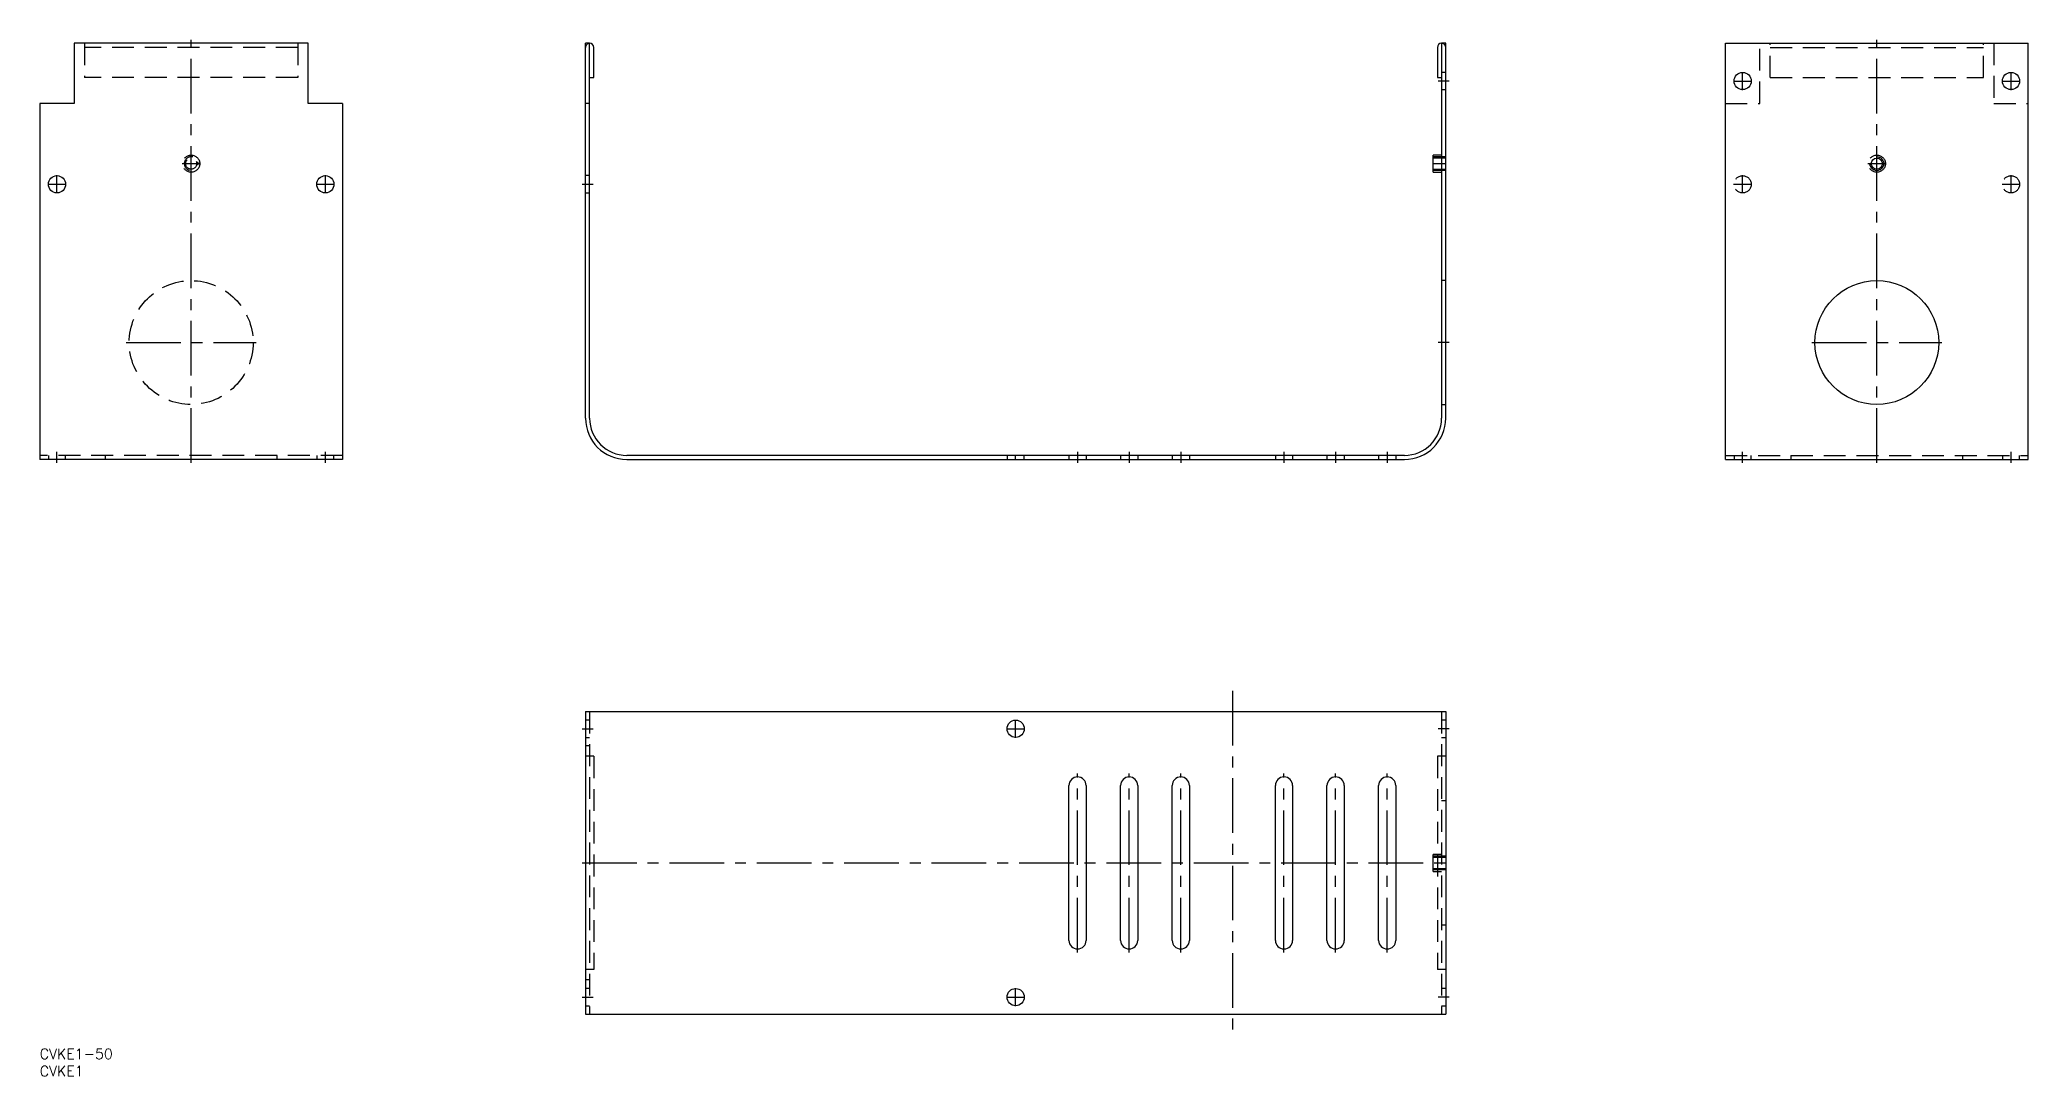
# Model space of a CAD drawing. Extents: x 0 to 578, y -8 to 293.
import ezdxf

# ---------------------------------------------------------------- set-up
doc = ezdxf.new("R2010")
doc.units = 0
doc.header["$LTSCALE"] = 0.5
doc.linetypes.add('CENTER', pattern=[50.8, 31.75, -6.35, 6.35, -6.35])
doc.linetypes.add('DASHED', pattern=[19.05, 12.7, -6.35])
for name, color, linetype in [('MSM_CENTER', 1, 'CENTER'), ('MSM_CONTINUOUS', 7, 'CONTINUOUS'), ('MSM_DASHED', 4, 'DASHED'), ('MSM_PART_NUMBER', 7, 'CONTINUOUS')]:
    doc.layers.add(name, color=color, linetype=linetype)
doc.styles.get("Standard").update_dxf_attribs({"font": 'txt.shx', "height": 3, "bigfont": 'bigfont.shx'})

msp = doc.modelspace()

# ---------------------------------------------------------------- linework, layer by layer
at = {"layer": 'MSM_CENTER'}
for p, q in [((44, 170.26), (44, 293.26)), ((533.91, 170.26), (533.91, 293.26)), ((494.91, 278.64), (494.91, 283.89)), ((572.91, 278.64), (572.91, 283.89)), ((409.61, 281.26), (406.41, 281.26)), ((492.29, 281.26), (497.54, 281.26)), ((570.29, 281.26), (575.54, 281.26)), ((41.39, 257.26), (46.61, 257.26)), ((404.83, 257.26), (408.79, 257.26)), ((531.3, 257.26), (536.53, 257.26)), ((2.38, 251.26), (7.63, 251.26)), ((5, 248.64), (5, 253.89)), ((80.37, 251.26), (85.62, 251.26)), ((83, 248.64), (83, 253.89)), ((157.61, 251.26), (160.81, 251.26)), ((492.29, 251.26), (497.54, 251.26)), ((494.91, 248.64), (494.91, 253.89)), ((570.29, 251.26), (575.54, 251.26)), ((572.91, 248.64), (572.91, 253.89)), ((25.1, 205.26), (62.9, 205.26)), ((409.61, 205.26), (406.41, 205.26)), ((515.01, 205.26), (552.81, 205.26)), ((5, 170.26), (5, 173.46)), ((83, 170.26), (83, 173.46)), ((301.61, 173.46), (301.61, 170.26)), ((316.61, 173.46), (316.61, 170.26)), ((331.61, 173.46), (331.61, 170.26)), ((361.61, 173.46), (361.61, 170.26)), ((376.61, 173.46), (376.61, 170.26)), ((391.61, 173.46), (391.61, 170.26)), ((494.91, 170.26), (494.91, 173.46)), ((572.91, 170.26), (572.91, 173.46)), ((283.61, 171.2), (283.61, 172.52)), ((346.61, 104), (346.61, 4)), ((157.61, 93), (160.81, 93)), ((280.98, 93), (286.23, 93)), ((283.61, 90.37), (283.61, 95.62)), ((409.61, 93), (406.41, 93)), ((301.61, 28), (301.61, 80)), ((316.61, 28), (316.61, 80)), ((331.61, 28), (331.61, 80)), ((361.61, 28), (361.61, 80)), ((376.61, 28), (376.61, 80)), ((391.61, 28), (391.61, 80)), ((157.61, 54), (409.61, 54)), ((283.61, 12.38), (283.61, 17.62)), ((157.61, 15), (160.81, 15)), ((280.98, 15), (286.23, 15)), ((409.61, 15), (406.41, 15))]:
    msp.add_line(p, q, dxfattribs=at)
at = {"layer": 'MSM_CONTINUOUS'}
for p, q in [((78, 292.26), (10, 292.26)), ((10, 292.26), (10, 274.76)), ((78, 274.76), (78, 292.26)), ((158.61, 183.26), (158.61, 292.26)), ((159.81, 292.26), (158.61, 292.26)), ((159.81, 183.26), (159.81, 292.26)), ((161.01, 282.26), (161.01, 291.06)), ((406.21, 291.06), (406.21, 282.26)), ((407.41, 292.26), (407.41, 183.26)), ((408.61, 292.26), (407.41, 292.26)), ((408.61, 183.26), (408.61, 292.26)), ((489.91, 292.26), (577.91, 292.26)), ((489.91, 171.26), (489.91, 292.26)), ((577.91, 171.26), (577.91, 292.26)), ((159.81, 282.26), (161.01, 282.26)), ((406.21, 282.26), (407.41, 282.26)), ((10, 274.76), (0, 274.76)), ((0, 274.76), (0, 171.26)), ((88, 274.76), (78, 274.76)), ((88, 274.76), (88, 171.26)), ((159.81, 274.76), (158.61, 274.76)), ((405.01, 254.77), (405.01, 259.75)), ((407.41, 259.75), (405.01, 259.75)), ((405.01, 254.77), (407.41, 254.77)), ((88, 171.26), (0, 171.26)), ((396.61, 172.46), (170.61, 172.46)), ((170.61, 171.26), (396.61, 171.26)), ((489.91, 171.26), (577.91, 171.26)), ((158.61, 98), (408.61, 98)), ((158.61, 98), (158.61, 10)), ((408.61, 98), (408.61, 10)), ((299.11, 31.5), (299.11, 76.5)), ((304.11, 76.5), (304.11, 31.5)), ((314.11, 31.5), (314.11, 76.5)), ((319.11, 76.5), (319.11, 31.5)), ((329.11, 31.5), (329.11, 76.5)), ((334.11, 76.5), (334.11, 31.5)), ((359.11, 31.5), (359.11, 76.5)), ((364.11, 76.5), (364.11, 31.5)), ((374.11, 31.5), (374.11, 76.5)), ((379.11, 76.5), (379.11, 31.5)), ((389.11, 31.5), (389.11, 76.5)), ((394.11, 76.5), (394.11, 31.5)), ((158.61, 10), (408.61, 10))]:
    msp.add_line(p, q, dxfattribs=at)
for centre, radius in [((494.91, 281.26), 2.5), ((572.91, 281.26), 2.5), ((533.91, 257.26), 1.62), ((5, 251.26), 2.5), ((83, 251.26), 2.5), ((533.91, 205.26), 18), ((283.61, 93), 2.5), ((283.61, 15), 2.5)]:
    msp.add_circle(centre, radius, dxfattribs=at)
for centre, radius, start, end in [((159.81, 291.06), 1.2, 0, 90), ((407.41, 291.06), 1.2, 90, 180), ((170.61, 183.26), 12, 180, 270), ((170.61, 183.26), 10.8, 180, 270), ((396.61, 183.26), 12, 270, 0), ((396.61, 183.26), 10.8, 270, 0), ((301.61, 76.5), 2.5, 0, 180), ((316.61, 76.5), 2.5, 0, 180), ((331.61, 76.5), 2.5, 0, 180), ((361.61, 76.5), 2.5, 0, 180), ((376.61, 76.5), 2.5, 0, 180), ((391.61, 76.5), 2.5, 0, 180), ((301.61, 31.5), 2.5, 180, 0), ((316.61, 31.5), 2.5, 180, 0), ((331.61, 31.5), 2.5, 180, 0), ((361.61, 31.5), 2.5, 180, 0), ((376.61, 31.5), 2.5, 180, 0), ((391.61, 31.5), 2.5, 180, 0)]:
    msp.add_arc(centre, radius, start, end, dxfattribs=at)
at = {"layer": 'MSM_DASHED'}
for p, q in [((13, 292.26), (13, 282.26)), ((75, 291.06), (13, 291.06)), ((75, 292.26), (75, 282.26)), ((499.91, 274.76), (499.91, 292.26)), ((502.91, 282.26), (502.91, 292.26)), ((502.91, 291.06), (564.91, 291.06)), ((564.91, 282.26), (564.91, 292.26)), ((567.91, 292.26), (567.91, 274.76)), ((408.61, 283.76), (407.41, 283.76)), ((75, 282.26), (13, 282.26)), ((407.41, 278.76), (408.61, 278.76)), ((502.91, 282.26), (564.91, 282.26)), ((489.91, 274.76), (499.91, 274.76)), ((567.91, 274.76), (577.91, 274.76)), ((408.61, 259.26), (405.01, 259.26)), ((408.61, 258.88), (405.01, 258.88)), ((405.01, 255.64), (408.61, 255.64)), ((408.61, 255.26), (405.01, 255.26)), ((159.81, 253.76), (158.61, 253.76)), ((158.61, 248.76), (159.81, 248.76)), ((408.61, 223.26), (407.41, 223.26)), ((407.41, 187.26), (408.61, 187.26)), ((88, 172.46), (0, 172.46)), ((2.5, 172.46), (2.5, 171.26)), ((7.5, 171.26), (7.5, 172.46)), ((19, 172.46), (19, 171.26)), ((69, 171.26), (69, 172.46)), ((80.5, 172.46), (80.5, 171.26)), ((85.5, 171.26), (85.5, 172.46)), ((281.11, 172.46), (281.11, 171.26)), ((286.11, 171.26), (286.11, 172.46)), ((299.11, 172.46), (299.11, 171.26)), ((304.11, 172.46), (304.11, 171.26)), ((314.11, 172.46), (314.11, 171.26)), ((319.11, 172.46), (319.11, 171.26)), ((329.11, 172.46), (329.11, 171.26)), ((334.11, 172.46), (334.11, 171.26)), ((359.11, 172.46), (359.11, 171.26)), ((364.11, 172.46), (364.11, 171.26)), ((374.11, 172.46), (374.11, 171.26)), ((379.11, 172.46), (379.11, 171.26)), ((389.11, 172.46), (389.11, 171.26)), ((394.11, 172.46), (394.11, 171.26)), ((489.91, 172.46), (577.91, 172.46)), ((492.41, 172.46), (492.41, 171.26)), ((497.41, 171.26), (497.41, 172.46)), ((508.91, 172.46), (508.91, 171.26)), ((558.91, 171.26), (558.91, 172.46)), ((570.41, 172.46), (570.41, 171.26)), ((575.41, 171.26), (575.41, 172.46)), ((159.81, 95.5), (158.61, 95.5)), ((159.81, 98), (159.81, 10)), ((407.41, 98), (407.41, 10)), ((408.61, 95.5), (407.41, 95.5)), ((158.61, 90.5), (159.81, 90.5)), ((159.81, 88), (158.61, 88)), ((407.41, 90.5), (408.61, 90.5)), ((161.01, 85), (158.61, 85)), ((161.01, 85), (161.01, 23)), ((408.61, 85), (406.21, 85)), ((406.21, 85), (406.21, 23)), ((408.61, 72), (407.41, 72)), ((407.41, 56.49), (405.01, 56.49)), ((405.01, 51.51), (405.01, 56.49)), ((408.61, 56), (405.01, 56)), ((408.61, 55.62), (405.01, 55.62)), ((405.01, 52.38), (408.61, 52.38)), ((408.61, 52), (405.01, 52)), ((405.01, 51.51), (407.41, 51.51)), ((407.41, 36), (408.61, 36)), ((161.01, 23), (158.61, 23)), ((159.81, 20), (158.61, 20)), ((159.81, 17.5), (158.61, 17.5)), ((408.61, 23), (406.21, 23)), ((408.61, 17.5), (407.41, 17.5)), ((158.61, 12.5), (159.81, 12.5)), ((407.41, 12.5), (408.61, 12.5))]:
    msp.add_line(p, q, dxfattribs=at)
for centre, radius in [((44, 257.26), 2.49), ((44, 257.26), 1.62), ((533.91, 257.26), 2.49), ((533.91, 257.26), 2), ((494.91, 251.26), 2.5), ((572.91, 251.26), 2.5), ((44, 205.26), 18)]:
    msp.add_circle(centre, radius, dxfattribs=at)
for centre, radius, start, end in [((159.81, 291.06), 1.2, 90, 180), ((407.41, 291.06), 1.2, 0, 90), ((44, 257.26), 2, 75, 15)]:
    msp.add_arc(centre, radius, start, end, dxfattribs=at)

# ---------------------------------------------------------------- texts
at = {"layer": 'MSM_PART_NUMBER'}
for s, p in [('CVKE1-50', (0, -3)), ('CVKE1', (0, -8))]:
    msp.add_text(s, height=3, dxfattribs=at).set_placement(p)

doc.saveas('drawing.dxf')
